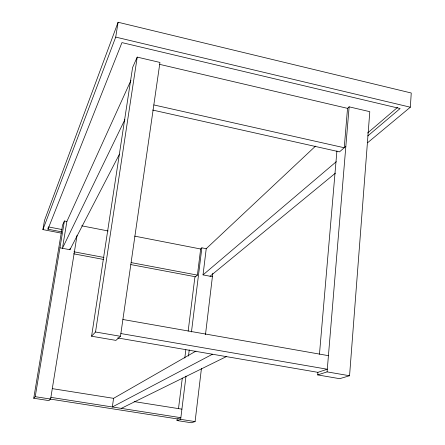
<?xml version="1.0" encoding="UTF-8"?>
<svg xmlns="http://www.w3.org/2000/svg" width="445" height="445" viewBox="0 0 445 445"><rect width="100%" height="100%" fill="white"/><g stroke="black" fill="none" stroke-linecap="round" stroke-linejoin="round"><path stroke-width="0.67" d="M367.603 142.739L410.34 107.201L411.252 92.999L118.092 22.25L44.494 220.42L42.915 229.598L61.349 233.141M120.868 333.55L327.298 369.233L317.908 372.337L317.685 374.918L339.668 378.684L349.559 375.747L369.795 111.678L349.13 106.833L347.534 108.358L344.241 147.751L153.887 104.942M317.685 374.918L327.081 371.875L349.13 106.833M319.46 354.248L336.915 150.905M50.88 397.368L180.859 417.694L177.216 418.901L177.01 420.536L191.233 422.75L195.088 421.61L201.435 368.466M205.479 334.646L212.816 273.23M177.01 420.536L180.653 419.357L186.004 376.064M188.48 356.067L189.247 349.865M191.461 331.942L201.863 247.832L206.235 248.683L315.544 146.099M212.404 276.673L203.026 274.899L206.235 248.683M178.523 408.415L182.305 378.055M184.797 358.047L185.832 349.77M188.157 331.141L194.865 277.324L197.413 275.116L200.651 249L201.863 247.832M196 351.077L113.575 398.336L112.335 406.98L212.471 354.231M120.473 336.292L159.955 62.445L137.216 57.105L132.593 67.501L91.592 336.22L115.917 340.386L120.473 336.292L95.53 331.998L91.592 336.22M95.53 331.998L137.216 57.105M42.915 229.598L115.722 37.096L118.092 22.25M130.936 80.4L66.872 221.477L64.397 220.993L62.561 225.12L33.748 398.247L48.9 400.606L50.608 399.07L77.041 235.455M59.942 247.826L69.932 249.717L70.149 248.377M33.748 398.247L35.222 396.673L64.397 220.993M66.872 221.477L62.439 248.299L124.889 119.616M61.571 231.834L47.954 229.208L48.349 226.9M47.954 229.208L121.947 42.603L400.116 108.547L367.781 135.942M69.932 249.717L119.488 154.115M345.837 146.366L339.513 151.856L152.646 110.054M367.592 133.005L397.713 107.262M203.026 274.899L336.303 161.668M210.062 276.228L335.424 173.138M121.274 408.377L226.333 356.606M35.222 396.673L50.608 399.07M180.653 419.357L195.088 421.61M49.857 399.037L177.216 418.901M52.293 388.635L113.575 398.336M134.101 401.585L181.916 409.155M327.081 371.875L349.559 375.747M117.669 337.944L317.908 372.337M122.892 319.488L328.427 355.666M73.948 251.792L103.963 257.46M131.247 262.617L197.413 275.116M73.614 253.806L103.574 259.452M130.808 264.586L195.494 276.773M49.028 227.033L61.955 229.531M81.658 225.804L108.18 230.972M134.696 236.139L200.651 249M159.738 64.375L347.534 108.358M115.722 37.096L410.34 107.201"/></g></svg>
